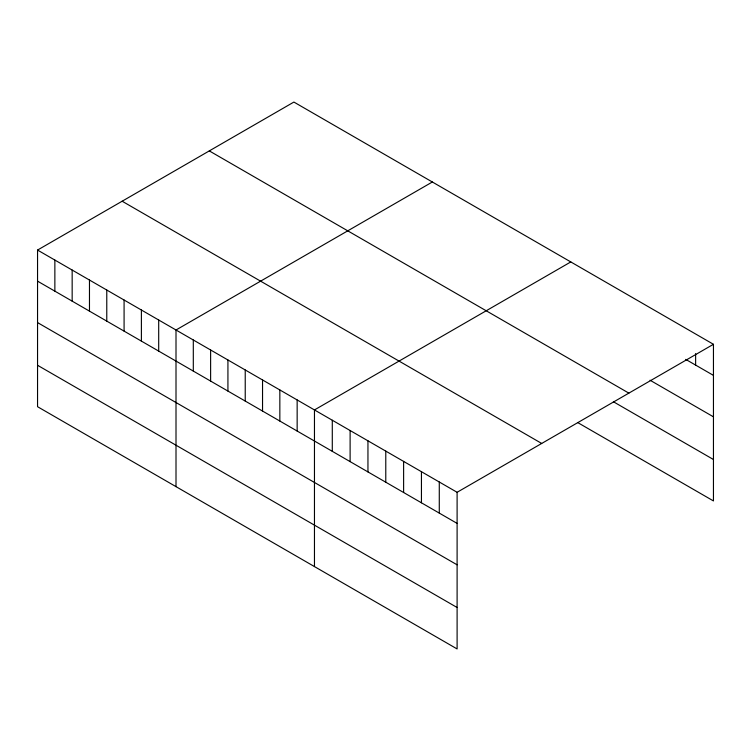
<?xml version="1.0" encoding="UTF-8"?>
<svg xmlns="http://www.w3.org/2000/svg" width="751" height="751" viewBox="0 0 751 751"><rect width="100%" height="100%" fill="white"/><g stroke="black" fill="none" stroke-linecap="round" stroke-linejoin="round"><path stroke-width="1.13" d="M37.55 250.064L457.106 492.29L457.106 648.939L37.55 406.704L37.55 250.064L293.894 102.061L713.45 344.296L713.45 500.936L577.735 422.588M432.351 181.995L176.006 329.999L176.006 486.648M570.798 261.93L314.462 409.933L314.462 566.583M457.106 492.29L713.45 344.296M685.71 359.372L713.45 375.387M650.047 380.222L713.45 416.824M209.304 150.904L628.859 393.13M613.398 401.747L713.45 459.509M122.141 201.221L541.696 443.447M37.55 281.156L457.106 523.391M37.55 322.592L457.106 564.818M37.55 365.277L457.106 607.503M695.623 353.58L695.623 365.099M439.279 481.992L439.279 513.093M421.442 471.703L421.442 502.795M403.616 461.405L403.616 492.506M385.779 451.107L385.779 482.208M367.952 440.818L367.952 471.91M350.116 430.52L350.116 461.621M332.289 420.231L332.289 451.323M297.152 399.936L297.152 431.036M279.841 389.947L279.841 421.048M262.54 379.959L262.54 411.05M245.23 369.961L245.23 401.062M227.929 359.973L227.929 391.074M210.618 349.985L210.618 381.076M193.307 339.987L193.307 371.088M158.696 320.001L158.696 351.102M141.395 310.013L141.395 341.114M124.084 300.024L124.084 331.116M106.773 290.027L106.773 321.128M89.472 280.039L89.472 311.13M72.162 270.041L72.162 301.142M54.861 260.053L54.861 291.153"/></g></svg>
